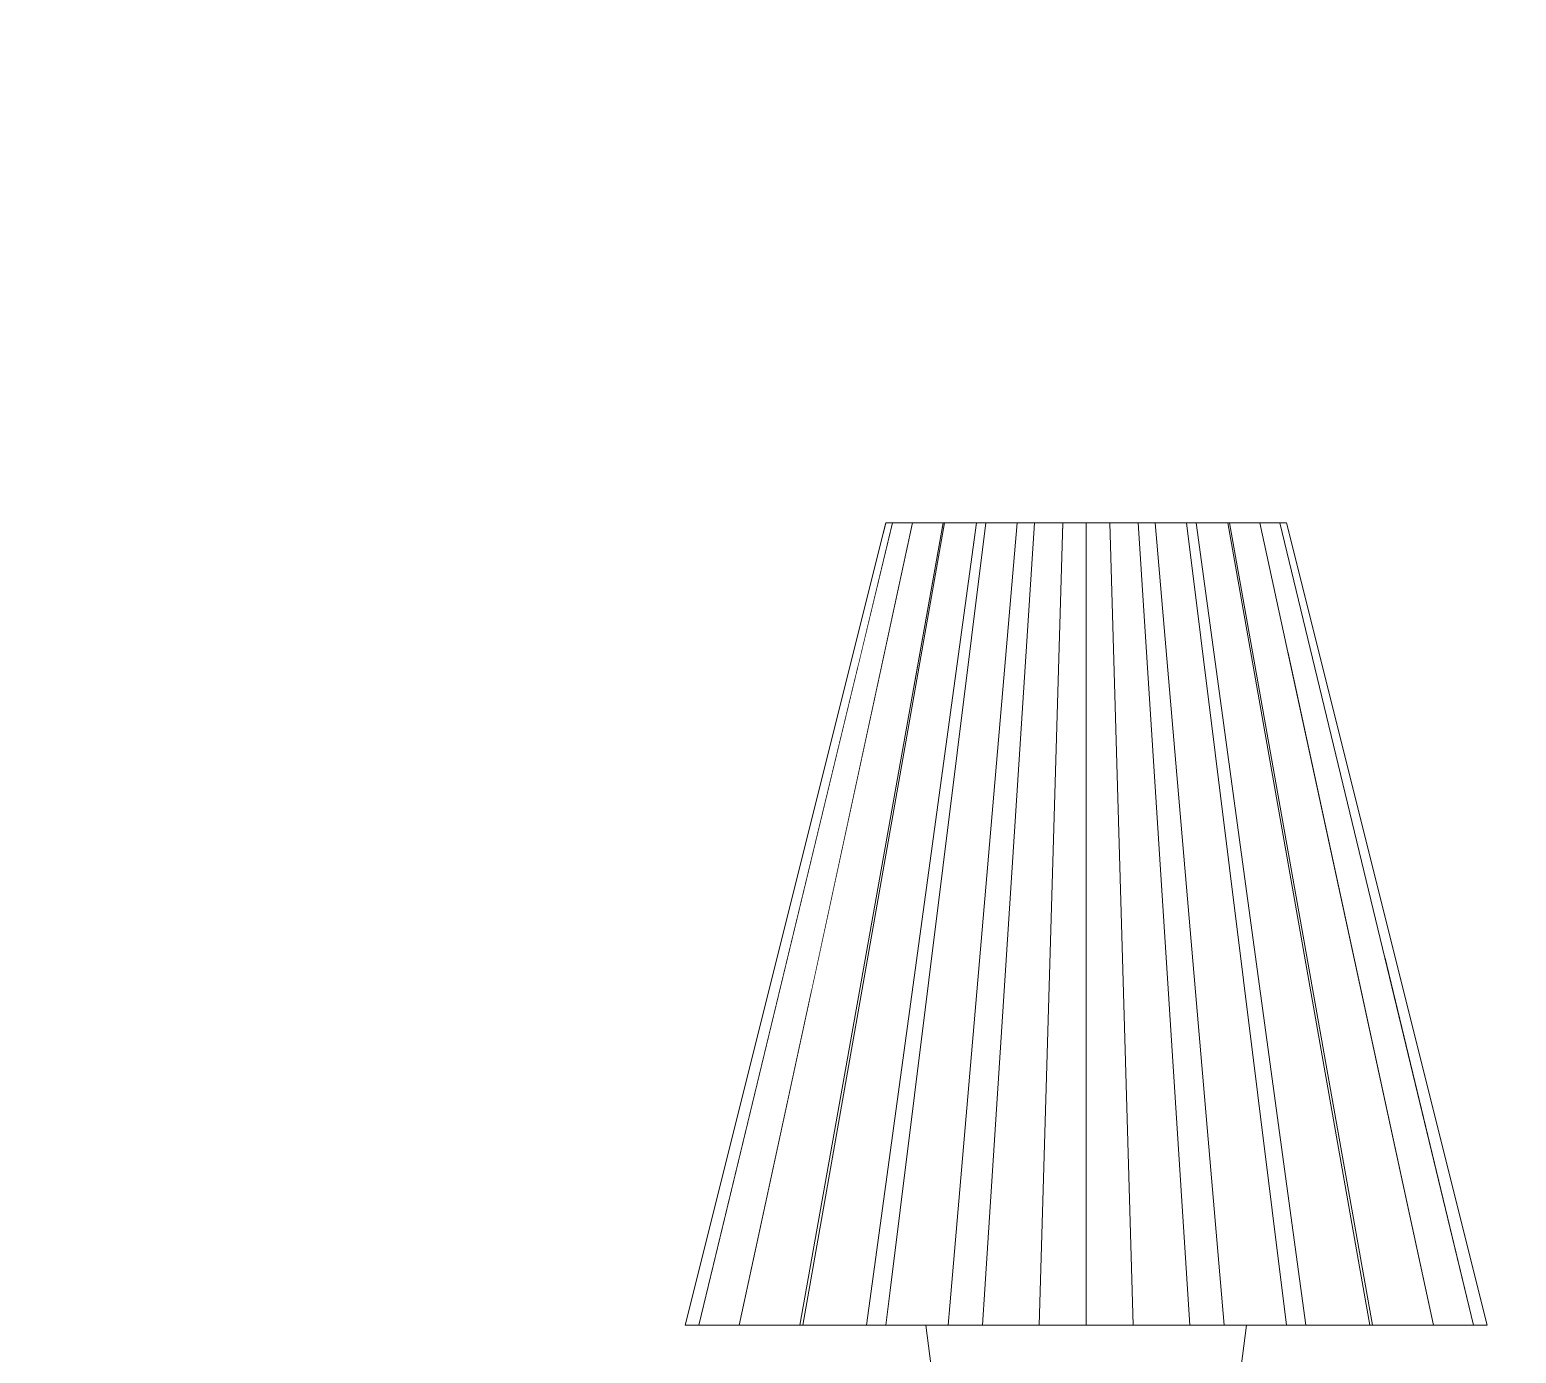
# Model space of a CAD drawing. Header units: millimetres. Extents: x 14397 to 67587, y -11631 to -8348.
# Drawn here: x 45430.1 to 45800.9, y -10787.9 to -10457.8 of the extents above; entities that cross this region are included whole.
import ezdxf

# ---------------------------------------------------------------- set-up
doc = ezdxf.new("R2010")
doc.units = ezdxf.units.MM
doc.header["$MEASUREMENT"] = 0
doc.linetypes.add('Wipeout_Contour', pattern=[1000, 0, -1000])
doc.layers.add('NewA-Ee_25_10-M_WallsInternal', color=7, linetype='Continuous')
doc.layers.add('NewA-Ee_40_20-M_GeneralFFAndEInternalMovable', color=7, linetype='Continuous')

# ---------------------------------------------------------------- blocks, each defined once
blk = doc.blocks.new('Section Elem_69_8', base_point=(31553.8, -115430.84))
at = {"color": 254, "linetype": 'Wipeout_Contour', "lineweight": 0, "ltscale": 18200811.37999642}
blk.add_wipeout([(42650.17, -8735.84), (42650.17, -11630.84), (43468.19, -11630.84), (43468.19, -11205.84), (43418.19, -11205.84), (43418.19, -11180.84), (43586.32, -11180.84), (43651.32, -11110.84), (43651.32, -10820.18), (43645.97, -10819.48), (43636.32, -10815.48), (43628.03, -10809.13), (43621.68, -10800.84), (43617.68, -10791.19), (43616.32, -10780.84), (43556.32, -10780.84), (43606.32, -10580.84), (43706.32, -10580.84), (43756.32, -10780.84), (43696.32, -10780.84), (43694.96, -10791.19), (43690.96, -10800.84), (43684.6, -10809.13), (43676.32, -10815.48), (43666.67, -10819.48), (43661.32, -10820.18), (43661.32, -11110.84), (43726.32, -11180.84), (43864.81, -11180.84), (43864.81, -11205.84), (43814.81, -11205.84), (43814.81, -11630.84), (43915.61, -11630.84), (43915.61, -10970.84), (45404.69, -10970.84), (45404.69, -11630.84), (45505.49, -11630.84), (45505.49, -11205.84), (45455.49, -11205.84), (45455.49, -11180.84), (45623.61, -11180.84), (45688.61, -11110.84), (45688.61, -10820.18), (45683.26, -10819.48), (45673.61, -10815.48), (45665.33, -10809.13), (45658.97, -10800.84), (45654.97, -10791.19), (45653.61, -10780.84), (45593.61, -10780.84), (45643.61, -10580.84), (45743.61, -10580.84), (45793.61, -10780.84), (45733.61, -10780.84), (45732.25, -10791.19), (45728.25, -10800.84), (45721.89, -10809.13), (45713.61, -10815.48), (45703.96, -10819.48), (45698.61, -10820.18), (45698.61, -11110.84), (45763.61, -11180.84), (45902.1, -11180.84), (45902.1, -11205.84), (45852.1, -11205.84), (45852.1, -11630.84), (46653.52, -11630.84), (46653.52, -9288.19), (46642.53, -9288.19), (46642.53, -9293.72), (46646.13, -9290.12), (46646.2, -9290.19), (46642.53, -9293.86), (46642.53, -9333.72), (46646.13, -9330.12), (46646.2, -9330.19), (46642.53, -9333.86), (46642.53, -9373.72), (46646.13, -9370.12), (46646.2, -9370.19), (46642.53, -9373.86), (46642.53, -9413.72), (46646.13, -9410.12), (46646.2, -9410.19), (46642.53, -9413.86), (46642.53, -9453.72), (46646.13, -9450.12), (46646.2, -9450.19), (46642.53, -9453.86), (46642.53, -9493.72), (46646.13, -9490.12), (46646.2, -9490.19), (46642.53, -9493.86), (46642.53, -9533.72), (46646.13, -9530.12), (46646.2, -9530.19), (46642.53, -9533.86), (46642.53, -9573.72), (46646.13, -9570.12), (46646.2, -9570.19), (46642.53, -9573.86), (46642.53, -9613.72), (46646.13, -9610.12), (46646.2, -9610.19), (46642.53, -9613.86), (46642.53, -9653.72), (46646.13, -9650.12), (46646.2, -9650.19), (46642.53, -9653.86), (46642.53, -9693.72), (46646.13, -9690.12), (46646.2, -9690.19), (46642.53, -9693.86), (46642.53, -9733.72), (46646.13, -9730.12), (46646.2, -9730.19), (46642.53, -9733.86), (46642.53, -9773.72), (46646.13, -9770.12), (46646.2, -9770.19), (46642.53, -9773.86), (46642.53, -9813.72), (46646.13, -9810.12), (46646.2, -9810.19), (46642.53, -9813.86), (46642.53, -9853.72), (46646.13, -9850.12), (46646.2, -9850.19), (46642.53, -9853.86), (46642.53, -9893.72), (46646.13, -9890.12), (46646.2, -9890.19), (46642.53, -9893.86), (46642.53, -9933.72), (46646.13, -9930.12), (46646.2, -9930.19), (46642.53, -9933.86), (46642.53, -9973.72), (46646.13, -9970.12), (46646.2, -9970.19), (46642.53, -9973.86), (46642.53, -10013.72), (46646.13, -10010.12), (46646.2, -10010.19), (46642.53, -10013.86), (46642.53, -10053.72), (46646.13, -10050.12), (46646.2, -10050.19), (46642.53, -10053.86), (46642.53, -10093.72), (46646.13, -10090.12), (46646.2, -10090.19), (46642.53, -10093.86), (46642.53, -10133.72), (46646.13, -10130.12), (46646.2, -10130.19), (46642.53, -10133.86), (46642.53, -10173.72), (46646.13, -10170.12), (46646.2, -10170.19), (46642.53, -10173.86), (46642.53, -10213.72), (46646.13, -10210.12), (46646.2, -10210.19), (46642.53, -10213.86), (46642.53, -10253.72), (46646.13, -10250.12), (46646.2, -10250.19), (46642.53, -10253.86), (46642.53, -10293.72), (46646.13, -10290.12), (46646.2, -10290.19), (46642.53, -10293.86), (46642.53, -10333.72), (46646.13, -10330.12), (46646.2, -10330.19), (46642.53, -10333.86), (46642.53, -10373.72), (46646.13, -10370.12), (46646.2, -10370.19), (46642.53, -10373.86), (46642.53, -10413.72), (46646.13, -10410.12), (46646.2, -10410.19), (46642.53, -10413.86), (46642.53, -10453.72), (46646.13, -10450.12), (46646.2, -10450.19), (46642.53, -10453.86), (46642.53, -10493.72), (46646.13, -10490.12), (46646.2, -10490.19), (46642.53, -10493.86), (46642.53, -10533.72), (46646.13, -10530.12), (46646.2, -10530.19), (46642.53, -10533.86), (46642.53, -10573.72), (46646.13, -10570.12), (46646.2, -10570.19), (46642.53, -10573.86), (46642.53, -10613.72), (46646.13, -10610.12), (46646.2, -10610.19), (46642.53, -10613.86), (46642.53, -10653.72), (46646.13, -10650.12), (46646.2, -10650.19), (46642.53, -10653.86), (46642.53, -10693.72), (46646.13, -10690.12), (46646.2, -10690.19), (46642.53, -10693.86), (46642.53, -10733.72), (46646.13, -10730.12), (46646.2, -10730.19), (46642.53, -10733.86), (46642.53, -10773.72), (46646.13, -10770.12), (46646.2, -10770.19), (46642.53, -10773.86), (46642.53, -10787.87), (46640.8, -10787.87), (46640.8, -10775.59), (46610.84, -10805.54), (46610.77, -10805.47), (46640.8, -10775.45), (46640.8, -10735.59), (46616.24, -10760.14), (46616.24, -10787.87), (46614.51, -10787.87), (46614.51, -10761.87), (46610.84, -10765.54), (46610.77, -10765.47), (46614.51, -10761.73), (46614.51, -10721.87), (46610.84, -10725.54), (46610.77, -10725.47), (46614.51, -10721.73), (46614.51, -10681.87), (46610.84, -10685.54), (46610.77, -10685.47), (46614.51, -10681.73), (46614.51, -10641.87), (46610.84, -10645.54), (46610.77, -10645.47), (46614.51, -10641.73), (46614.51, -10601.87), (46610.84, -10605.54), (46610.77, -10605.47), (46614.51, -10601.73), (46614.51, -10561.87), (46610.84, -10565.54), (46610.77, -10565.47), (46614.51, -10561.73), (46614.51, -10521.87), (46610.84, -10525.54), (46610.77, -10525.47), (46614.51, -10521.73), (46614.51, -10481.87), (46610.84, -10485.54), (46610.77, -10485.47), (46614.51, -10481.73), (46614.51, -10441.87), (46610.84, -10445.54), (46610.77, -10445.47), (46614.51, -10441.73), (46614.51, -10401.87), (46610.84, -10405.54), (46610.77, -10405.47), (46614.51, -10401.73), (46614.51, -10361.87), (46610.84, -10365.54), (46610.77, -10365.47), (46614.51, -10361.73), (46614.51, -10321.87), (46610.84, -10325.54), (46610.77, -10325.47), (46614.51, -10321.73), (46614.51, -10281.87), (46610.84, -10285.54), (46610.77, -10285.47), (46614.51, -10281.73), (46614.51, -10241.87), (46610.84, -10245.54), (46610.77, -10245.47), (46614.51, -10241.73), (46614.51, -10201.87), (46610.84, -10205.54), (46610.77, -10205.47), (46614.51, -10201.73), (46614.51, -10161.87), (46610.84, -10165.54), (46610.77, -10165.47), (46614.51, -10161.73), (46614.51, -10121.87), (46610.84, -10125.54), (46610.77, -10125.47), (46614.51, -10121.73), (46614.51, -10081.87), (46610.84, -10085.54), (46610.77, -10085.47), (46614.51, -10081.73), (46614.51, -10041.87), (46610.84, -10045.54), (46610.77, -10045.47), (46614.51, -10041.73), (46614.51, -10001.87), (46610.84, -10005.54), (46610.77, -10005.47), (46614.51, -10001.73), (46614.51, -9961.87), (46610.84, -9965.54), (46610.77, -9965.47), (46614.51, -9961.73), (46614.51, -9921.87), (46610.84, -9925.54), (46610.77, -9925.47), (46614.51, -9921.73), (46614.51, -9881.87), (46610.84, -9885.54), (46610.77, -9885.47), (46614.51, -9881.73), (46614.51, -9841.87), (46610.84, -9845.54), (46610.77, -9845.47), (46614.51, -9841.73), (46614.51, -9801.87), (46610.84, -9805.54), (46610.77, -9805.47), (46614.51, -9801.73), (46614.51, -9761.87), (46610.84, -9765.54), (46610.77, -9765.47), (46614.51, -9761.73), (46614.51, -9721.87), (46610.84, -9725.54), (46610.77, -9725.47), (46614.51, -9721.73), (46614.51, -9681.87), (46610.84, -9685.54), (46610.77, -9685.47), (46614.51, -9681.73), (46614.51, -9641.87), (46610.84, -9645.54), (46610.77, -9645.47), (46614.51, -9641.73), (46614.51, -9601.87), (46610.84, -9605.54), (46610.77, -9605.47), (46614.51, -9601.73), (46614.51, -9561.87), (46610.84, -9565.54), (46610.77, -9565.47), (46614.51, -9561.73), (46614.51, -9521.87), (46610.84, -9525.54), (46610.77, -9525.47), (46614.51, -9521.73), (46614.51, -9481.87), (46610.84, -9485.54), (46610.77, -9485.47), (46614.51, -9481.73), (46614.51, -9441.87), (46610.84, -9445.54), (46610.77, -9445.47), (46614.51, -9441.73), (46614.51, -9401.87), (46610.84, -9405.54), (46610.77, -9405.47), (46614.51, -9401.73), (46614.51, -9361.87), (46610.84, -9365.54), (46610.77, -9365.47), (46614.51, -9361.73), (46614.51, -9321.87), (46610.84, -9325.54), (46610.77, -9325.47), (46614.51, -9321.73), (46614.51, -9288.19), (46603.52, -9288.19), (46603.52, -9238.19), (46653.52, -9238.19), (46653.52, -8735.84)], dxfattribs=at).dxf.layer = 'NewA-Ee_25_10-M_WallsInternal'
blk = doc.blocks.new('Section Elem_81_8', base_point=(31553.8, -115430.84))
at = {"color": 254, "linetype": 'Wipeout_Contour', "lineweight": 0, "ltscale": 187414.41071}
blk.add_wipeout([(45643.61, -10580.84), (45593.61, -10780.84), (45597.02, -10780.84), (45636.24, -10618.42)], dxfattribs=at).dxf.layer = 'NewA-Ee_40_20-M_GeneralFFAndEInternalMovable'
at = {"color": 254, "linetype": 'Wipeout_Contour', "lineweight": 0, "ltscale": 187944.645523}
blk.add_wipeout([(45743.61, -10580.84), (45741.91, -10580.84), (45766.99, -10684.7), (45793.61, -10780.84)], dxfattribs=at).dxf.layer = 'NewA-Ee_40_20-M_GeneralFFAndEInternalMovable'
at = {"color": 254, "linetype": 'Wipeout_Contour', "lineweight": 0, "ltscale": 187647.045868}
blk.add_wipeout([(45654.97, -10780.84), (45653.61, -10780.84), (45654.97, -10791.19), (45656.29, -10791.19)], dxfattribs=at).dxf.layer = 'NewA-Ee_40_20-M_GeneralFFAndEInternalMovable'
at = {"color": 254, "linetype": 'Wipeout_Contour', "lineweight": 0, "ltscale": 187677.094757}
blk.add_wipeout([(45660.15, -10791.19), (45666.29, -10791.19), (45665.33, -10780.84), (45658.97, -10780.84)], dxfattribs=at).dxf.layer = 'NewA-Ee_40_20-M_GeneralFFAndEInternalMovable'
at = {"color": 254, "linetype": 'Wipeout_Contour', "lineweight": 0, "ltscale": 187855.626888}
blk.add_wipeout([(45703.61, -10791.19), (45712.93, -10791.19), (45713.61, -10780.84), (45703.96, -10780.84)], dxfattribs=at).dxf.layer = 'NewA-Ee_40_20-M_GeneralFFAndEInternalMovable'
at = {"color": 254, "linetype": 'Wipeout_Contour', "lineweight": 0, "ltscale": 187947.998902}
blk.add_wipeout([(45730.93, -10791.19), (45732.25, -10791.19), (45733.61, -10780.84), (45732.25, -10780.84)], dxfattribs=at).dxf.layer = 'NewA-Ee_40_20-M_GeneralFFAndEInternalMovable'
at = {"color": 254, "linetype": 'Wipeout_Contour', "lineweight": 0, "ltscale": 140564.438219}
blk.add_wipeout([(45636.24, -10618.42), (45645.31, -10580.84), (45643.61, -10580.84)], dxfattribs=at).dxf.layer = 'NewA-Ee_40_20-M_GeneralFFAndEInternalMovable'
at = {"color": 254, "linetype": 'Wipeout_Contour', "lineweight": 0, "ltscale": 141085.143055}
blk.add_wipeout([(45766.99, -10684.7), (45790.2, -10780.84), (45793.61, -10780.84)], dxfattribs=at).dxf.layer = 'NewA-Ee_40_20-M_GeneralFFAndEInternalMovable'
at = {"color": 254, "linetype": 'Wipeout_Contour', "lineweight": 0, "ltscale": 187657.290302}
blk.add_wipeout([(45658.97, -10780.84), (45654.97, -10780.84), (45656.29, -10791.19), (45660.15, -10791.19)], dxfattribs=at).dxf.layer = 'NewA-Ee_40_20-M_GeneralFFAndEInternalMovable'
at = {"color": 254, "linetype": 'Wipeout_Contour', "lineweight": 0, "ltscale": 187705.105346}
blk.add_wipeout([(45673.61, -10780.84), (45665.33, -10780.84), (45666.29, -10791.19), (45674.29, -10791.19)], dxfattribs=at).dxf.layer = 'NewA-Ee_40_20-M_GeneralFFAndEInternalMovable'
at = {"color": 254, "linetype": 'Wipeout_Contour', "lineweight": 0, "ltscale": 187937.75365}
blk.add_wipeout([(45728.25, -10780.84), (45727.07, -10791.19), (45730.93, -10791.19), (45732.25, -10780.84)], dxfattribs=at).dxf.layer = 'NewA-Ee_40_20-M_GeneralFFAndEInternalMovable'
at = {"color": 254, "linetype": 'Wipeout_Contour', "lineweight": 0, "ltscale": 187436.45727}
blk.add_wipeout([(45645.31, -10580.84), (45597.02, -10780.84), (45607.01, -10780.84), (45624.71, -10699.09)], dxfattribs=at).dxf.layer = 'NewA-Ee_40_20-M_GeneralFFAndEInternalMovable'
at = {"color": 254, "linetype": 'Wipeout_Contour', "lineweight": 0, "ltscale": 187739.412371}
blk.add_wipeout([(45683.26, -10780.84), (45673.61, -10780.84), (45674.29, -10791.19), (45683.61, -10791.19)], dxfattribs=at).dxf.layer = 'NewA-Ee_40_20-M_GeneralFFAndEInternalMovable'
at = {"color": 254, "linetype": 'Wipeout_Contour', "lineweight": 0, "ltscale": 187917.947721}
blk.add_wipeout([(45720.93, -10791.19), (45727.07, -10791.19), (45728.25, -10780.84), (45721.89, -10780.84)], dxfattribs=at).dxf.layer = 'NewA-Ee_40_20-M_GeneralFFAndEInternalMovable'
at = {"layer": 'NewA-Ee_40_20-M_GeneralFFAndEInternalMovable', "color": 6, "linetype": 'Continuous', "lineweight": 13}
blk.add_line((45597.02, -10780.84), (45593.61, -10780.84), dxfattribs=at)
at = {"color": 254, "linetype": 'Wipeout_Contour', "lineweight": 0, "ltscale": 140578.090413}
blk.add_wipeout([(45624.71, -10699.09), (45650.31, -10580.84), (45645.31, -10580.84)], dxfattribs=at).dxf.layer = 'NewA-Ee_40_20-M_GeneralFFAndEInternalMovable'
at = {"color": 254, "linetype": 'Wipeout_Contour', "lineweight": 0, "ltscale": 187889.935394}
blk.add_wipeout([(45713.61, -10780.84), (45712.93, -10791.19), (45720.93, -10791.19), (45721.89, -10780.84)], dxfattribs=at).dxf.layer = 'NewA-Ee_40_20-M_GeneralFFAndEInternalMovable'
at = {"color": 254, "linetype": 'Wipeout_Contour', "lineweight": 0, "ltscale": 140638.754258}
blk.add_wipeout([(45638.82, -10780.84), (45666.22, -10580.84), (45658.26, -10580.84)], dxfattribs=at).dxf.layer = 'NewA-Ee_40_20-M_GeneralFFAndEInternalMovable'
at = {"color": 254, "linetype": 'Wipeout_Contour', "lineweight": 0, "ltscale": 140653.312789}
blk.add_wipeout([(45666.22, -10580.84), (45643.61, -10780.84), (45668.61, -10580.84)], dxfattribs=at).dxf.layer = 'NewA-Ee_40_20-M_GeneralFFAndEInternalMovable'
at = {"color": 254, "linetype": 'Wipeout_Contour', "lineweight": 0, "ltscale": 140692.505165}
blk.add_wipeout([(45643.61, -10780.84), (45659.17, -10780.84), (45668.61, -10580.84)], dxfattribs=at).dxf.layer = 'NewA-Ee_40_20-M_GeneralFFAndEInternalMovable'
at = {"color": 254, "linetype": 'Wipeout_Contour', "lineweight": 0, "ltscale": 140603.348395}
blk.add_wipeout([(45650.31, -10580.84), (45607.01, -10780.84), (45622.21, -10780.84)], dxfattribs=at).dxf.layer = 'NewA-Ee_40_20-M_GeneralFFAndEInternalMovable'
at = {"layer": 'NewA-Ee_40_20-M_GeneralFFAndEInternalMovable', "color": 6, "linetype": 'Continuous', "lineweight": 13}
blk.add_line((45607.01, -10780.84), (45597.02, -10780.84), dxfattribs=at)
at = {"color": 254, "linetype": 'Wipeout_Contour', "lineweight": 0, "ltscale": 140606.677383}
blk.add_wipeout([(45650.31, -10580.84), (45622.21, -10780.84), (45657.91, -10580.84)], dxfattribs=at).dxf.layer = 'NewA-Ee_40_20-M_GeneralFFAndEInternalMovable'
at = {"color": 254, "linetype": 'Wipeout_Contour', "lineweight": 0, "ltscale": 140614.89286}
blk.add_wipeout([(45657.91, -10580.84), (45622.9, -10780.84), (45658.26, -10580.84)], dxfattribs=at).dxf.layer = 'NewA-Ee_40_20-M_GeneralFFAndEInternalMovable'
at = {"color": 254, "linetype": 'Wipeout_Contour', "lineweight": 0, "ltscale": 140626.54105}
blk.add_wipeout([(45657.91, -10580.84), (45622.21, -10780.84), (45622.9, -10780.84)], dxfattribs=at).dxf.layer = 'NewA-Ee_40_20-M_GeneralFFAndEInternalMovable'
at = {"color": 254, "linetype": 'Wipeout_Contour', "lineweight": 0, "ltscale": 140642.626425}
blk.add_wipeout([(45658.26, -10580.84), (45622.9, -10780.84), (45638.82, -10780.84)], dxfattribs=at).dxf.layer = 'NewA-Ee_40_20-M_GeneralFFAndEInternalMovable'
at = {"layer": 'NewA-Ee_40_20-M_GeneralFFAndEInternalMovable', "color": 6, "linetype": 'Continuous', "lineweight": 13}
for p, q in [((45622.21, -10780.84), (45607.01, -10780.84)), ((45622.9, -10780.84), (45622.21, -10780.84))]:
    blk.add_line(p, q, dxfattribs=at)
at = {"color": 254, "linetype": 'Wipeout_Contour', "lineweight": 0, "ltscale": 140678.712612}
blk.add_wipeout([(45668.61, -10580.84), (45659.17, -10780.84), (45676.39, -10580.84)], dxfattribs=at).dxf.layer = 'NewA-Ee_40_20-M_GeneralFFAndEInternalMovable'
at = {"color": 254, "linetype": 'Wipeout_Contour', "lineweight": 0, "ltscale": 140670.805956}
blk.add_wipeout([(45638.82, -10780.84), (45643.61, -10780.84), (45666.22, -10580.84)], dxfattribs=at).dxf.layer = 'NewA-Ee_40_20-M_GeneralFFAndEInternalMovable'
at = {"layer": 'NewA-Ee_40_20-M_GeneralFFAndEInternalMovable', "color": 6, "linetype": 'Continuous', "lineweight": 13}
for p, q in [((45593.61, -10780.84), (45643.61, -10580.84)), ((45597.02, -10780.84), (45645.31, -10580.84)), ((45607.01, -10780.84), (45650.31, -10580.84)), ((45645.31, -10580.84), (45643.61, -10580.84)), ((45650.31, -10580.84), (45645.31, -10580.84)), ((45638.82, -10780.84), (45622.9, -10780.84)), ((45643.61, -10780.84), (45638.82, -10780.84)), ((45654.97, -10791.19), (45653.61, -10780.84))]:
    blk.add_line(p, q, dxfattribs=at)
at = {"color": 254, "linetype": 'Wipeout_Contour', "lineweight": 0, "ltscale": 140723.678165}
blk.add_wipeout([(45659.17, -10780.84), (45667.73, -10780.84), (45676.39, -10580.84)], dxfattribs=at).dxf.layer = 'NewA-Ee_40_20-M_GeneralFFAndEInternalMovable'
at = {"layer": 'NewA-Ee_40_20-M_GeneralFFAndEInternalMovable', "color": 6, "linetype": 'Continuous', "lineweight": 13}
for p, q in [((45622.21, -10780.84), (45657.91, -10580.84)), ((45622.9, -10780.84), (45658.26, -10580.84)), ((45657.91, -10580.84), (45650.31, -10580.84)), ((45658.26, -10580.84), (45657.91, -10580.84)), ((45659.17, -10780.84), (45643.61, -10780.84))]:
    blk.add_line(p, q, dxfattribs=at)
at = {"color": 254, "linetype": 'Wipeout_Contour', "lineweight": 0, "ltscale": 140698.673235}
blk.add_wipeout([(45676.39, -10580.84), (45667.73, -10780.84), (45680.67, -10580.84)], dxfattribs=at).dxf.layer = 'NewA-Ee_40_20-M_GeneralFFAndEInternalMovable'
at = {"color": 254, "linetype": 'Wipeout_Contour', "lineweight": 0, "ltscale": 140749.527369}
blk.add_wipeout([(45667.73, -10780.84), (45681.86, -10780.84), (45680.67, -10580.84)], dxfattribs=at).dxf.layer = 'NewA-Ee_40_20-M_GeneralFFAndEInternalMovable'
at = {"layer": 'NewA-Ee_40_20-M_GeneralFFAndEInternalMovable', "color": 6, "linetype": 'Continuous', "lineweight": 13}
for p, q in [((45638.82, -10780.84), (45666.22, -10580.84)), ((45643.61, -10780.84), (45668.61, -10580.84)), ((45666.22, -10580.84), (45658.26, -10580.84)), ((45659.17, -10780.84), (45676.39, -10580.84)), ((45668.61, -10580.84), (45666.22, -10580.84)), ((45676.39, -10580.84), (45668.61, -10580.84)), ((45667.73, -10780.84), (45659.17, -10780.84))]:
    blk.add_line(p, q, dxfattribs=at)
at = {"color": 254, "linetype": 'Wipeout_Contour', "lineweight": 0, "ltscale": 187777.677655}
blk.add_wipeout([(45683.26, -10780.84), (45683.61, -10791.19), (45693.61, -10791.19), (45693.61, -10780.84)], dxfattribs=at).dxf.layer = 'NewA-Ee_40_20-M_GeneralFFAndEInternalMovable'
at = {"color": 254, "linetype": 'Wipeout_Contour', "lineweight": 0, "ltscale": 140723.971735}
blk.add_wipeout([(45687.74, -10580.84), (45680.67, -10580.84), (45681.86, -10780.84)], dxfattribs=at).dxf.layer = 'NewA-Ee_40_20-M_GeneralFFAndEInternalMovable'
at = {"color": 254, "linetype": 'Wipeout_Contour', "lineweight": 0, "ltscale": 140782.006715}
blk.add_wipeout([(45681.86, -10780.84), (45693.61, -10780.84), (45687.74, -10580.84)], dxfattribs=at).dxf.layer = 'NewA-Ee_40_20-M_GeneralFFAndEInternalMovable'
at = {"layer": 'NewA-Ee_40_20-M_GeneralFFAndEInternalMovable', "color": 6, "linetype": 'Continuous', "lineweight": 13}
for p, q in [((45667.73, -10780.84), (45680.67, -10580.84)), ((45680.67, -10580.84), (45676.39, -10580.84)), ((45681.86, -10780.84), (45667.73, -10780.84))]:
    blk.add_line(p, q, dxfattribs=at)
at = {"color": 254, "linetype": 'Wipeout_Contour', "lineweight": 0, "ltscale": 187817.360759}
blk.add_wipeout([(45693.61, -10791.19), (45703.61, -10791.19), (45703.96, -10780.84), (45693.61, -10780.84)], dxfattribs=at).dxf.layer = 'NewA-Ee_40_20-M_GeneralFFAndEInternalMovable'
at = {"color": 254, "linetype": 'Wipeout_Contour', "lineweight": 0, "ltscale": 140747.202712}
blk.add_wipeout([(45687.74, -10580.84), (45693.61, -10780.84), (45693.61, -10580.84)], dxfattribs=at).dxf.layer = 'NewA-Ee_40_20-M_GeneralFFAndEInternalMovable'
at = {"layer": 'NewA-Ee_40_20-M_GeneralFFAndEInternalMovable', "color": 6, "linetype": 'Continuous', "lineweight": 13}
for p, q in [((45687.74, -10580.84), (45680.67, -10580.84)), ((45681.86, -10780.84), (45687.74, -10580.84))]:
    blk.add_line(p, q, dxfattribs=at)
at = {"color": 254, "linetype": 'Wipeout_Contour', "lineweight": 0, "ltscale": 140811.082466}
blk.add_wipeout([(45693.61, -10580.84), (45693.61, -10780.84), (45705.36, -10780.84)], dxfattribs=at).dxf.layer = 'NewA-Ee_40_20-M_GeneralFFAndEInternalMovable'
at = {"color": 254, "linetype": 'Wipeout_Contour', "lineweight": 0, "ltscale": 140770.567426}
blk.add_wipeout([(45699.48, -10580.84), (45693.61, -10580.84), (45705.36, -10780.84)], dxfattribs=at).dxf.layer = 'NewA-Ee_40_20-M_GeneralFFAndEInternalMovable'
at = {"layer": 'NewA-Ee_40_20-M_GeneralFFAndEInternalMovable', "color": 6, "linetype": 'Continuous', "lineweight": 13}
for p, q in [((45693.61, -10580.84), (45687.74, -10580.84)), ((45693.61, -10780.84), (45693.61, -10580.84)), ((45693.61, -10780.84), (45681.86, -10780.84))]:
    blk.add_line(p, q, dxfattribs=at)
at = {"color": 254, "linetype": 'Wipeout_Contour', "lineweight": 0, "ltscale": 140816.610839}
blk.add_wipeout([(45706.55, -10580.84), (45728.05, -10780.84), (45710.83, -10580.84)], dxfattribs=at).dxf.layer = 'NewA-Ee_40_20-M_GeneralFFAndEInternalMovable'
at = {"color": 254, "linetype": 'Wipeout_Contour', "lineweight": 0, "ltscale": 140898.101186}
blk.add_wipeout([(45710.83, -10580.84), (45728.05, -10780.84), (45743.61, -10780.84)], dxfattribs=at).dxf.layer = 'NewA-Ee_40_20-M_GeneralFFAndEInternalMovable'
at = {"color": 254, "linetype": 'Wipeout_Contour', "lineweight": 0, "ltscale": 140841.709386}
blk.add_wipeout([(45719.49, -10780.84), (45699.48, -10580.84), (45705.36, -10780.84)], dxfattribs=at).dxf.layer = 'NewA-Ee_40_20-M_GeneralFFAndEInternalMovable'
at = {"color": 254, "linetype": 'Wipeout_Contour', "lineweight": 0, "ltscale": 141032.245678}
blk.add_wipeout([(45743.29, -10610.32), (45780.21, -10780.84), (45790.2, -10780.84)], dxfattribs=at).dxf.layer = 'NewA-Ee_40_20-M_GeneralFFAndEInternalMovable'
at = {"color": 254, "linetype": 'Wipeout_Contour', "lineweight": 0, "ltscale": 140797.074902}
blk.add_wipeout([(45706.55, -10580.84), (45699.48, -10580.84), (45719.49, -10780.84)], dxfattribs=at).dxf.layer = 'NewA-Ee_40_20-M_GeneralFFAndEInternalMovable'
at = {"color": 254, "linetype": 'Wipeout_Contour', "lineweight": 0, "ltscale": 187895.075968}
blk.add_wipeout([(45741.91, -10580.84), (45736.91, -10580.84), (45743.29, -10610.32), (45790.2, -10780.84)], dxfattribs=at).dxf.layer = 'NewA-Ee_40_20-M_GeneralFFAndEInternalMovable'
at = {"layer": 'NewA-Ee_40_20-M_GeneralFFAndEInternalMovable', "color": 6, "linetype": 'Continuous', "lineweight": 13}
for p, q in [((45699.48, -10580.84), (45693.61, -10580.84)), ((45793.61, -10780.84), (45790.2, -10780.84))]:
    blk.add_line(p, q, dxfattribs=at)
at = {"color": 254, "linetype": 'Wipeout_Contour', "lineweight": 0, "ltscale": 140870.382429}
blk.add_wipeout([(45728.05, -10780.84), (45706.55, -10580.84), (45719.49, -10780.84)], dxfattribs=at).dxf.layer = 'NewA-Ee_40_20-M_GeneralFFAndEInternalMovable'
at = {"layer": 'NewA-Ee_40_20-M_GeneralFFAndEInternalMovable', "color": 6, "linetype": 'Continuous', "lineweight": 13}
for p, q in [((45706.55, -10580.84), (45699.48, -10580.84)), ((45705.36, -10780.84), (45699.48, -10580.84)), ((45705.36, -10780.84), (45693.61, -10780.84))]:
    blk.add_line(p, q, dxfattribs=at)
at = {"color": 254, "linetype": 'Wipeout_Contour', "lineweight": 0, "ltscale": 140915.013014}
blk.add_wipeout([(45736.91, -10580.84), (45729.31, -10580.84), (45780.21, -10780.84)], dxfattribs=at).dxf.layer = 'NewA-Ee_40_20-M_GeneralFFAndEInternalMovable'
at = {"color": 254, "linetype": 'Wipeout_Contour', "lineweight": 0, "ltscale": 140987.535986}
blk.add_wipeout([(45729.31, -10580.84), (45765.01, -10780.84), (45780.21, -10780.84)], dxfattribs=at).dxf.layer = 'NewA-Ee_40_20-M_GeneralFFAndEInternalMovable'
at = {"layer": 'NewA-Ee_40_20-M_GeneralFFAndEInternalMovable', "color": 6, "linetype": 'Continuous', "lineweight": 13}
blk.add_line((45790.2, -10780.84), (45780.21, -10780.84), dxfattribs=at)
at = {"color": 254, "linetype": 'Wipeout_Contour', "lineweight": 0, "ltscale": 140883.676593}
blk.add_wipeout([(45764.32, -10780.84), (45728.97, -10580.84), (45721, -10580.84)], dxfattribs=at).dxf.layer = 'NewA-Ee_40_20-M_GeneralFFAndEInternalMovable'
at = {"color": 254, "linetype": 'Wipeout_Contour', "lineweight": 0, "ltscale": 140892.611635}
blk.add_wipeout([(45728.97, -10580.84), (45765.01, -10780.84), (45729.31, -10580.84)], dxfattribs=at).dxf.layer = 'NewA-Ee_40_20-M_GeneralFFAndEInternalMovable'
at = {"color": 254, "linetype": 'Wipeout_Contour', "lineweight": 0, "ltscale": 140971.458424}
blk.add_wipeout([(45728.97, -10580.84), (45764.32, -10780.84), (45765.01, -10780.84)], dxfattribs=at).dxf.layer = 'NewA-Ee_40_20-M_GeneralFFAndEInternalMovable'
at = {"color": 254, "linetype": 'Wipeout_Contour', "lineweight": 0, "ltscale": 140843.465564}
blk.add_wipeout([(45710.83, -10580.84), (45743.61, -10780.84), (45718.61, -10580.84)], dxfattribs=at).dxf.layer = 'NewA-Ee_40_20-M_GeneralFFAndEInternalMovable'
at = {"layer": 'NewA-Ee_40_20-M_GeneralFFAndEInternalMovable', "color": 6, "linetype": 'Continuous', "lineweight": 13}
blk.add_line((45710.83, -10580.84), (45706.55, -10580.84), dxfattribs=at)
at = {"color": 254, "linetype": 'Wipeout_Contour', "lineweight": 0, "ltscale": 140858.190664}
blk.add_wipeout([(45721, -10580.84), (45718.61, -10580.84), (45748.4, -10780.84)], dxfattribs=at).dxf.layer = 'NewA-Ee_40_20-M_GeneralFFAndEInternalMovable'
at = {"color": 254, "linetype": 'Wipeout_Contour', "lineweight": 0, "ltscale": 140925.178528}
blk.add_wipeout([(45718.61, -10580.84), (45743.61, -10780.84), (45748.4, -10780.84)], dxfattribs=at).dxf.layer = 'NewA-Ee_40_20-M_GeneralFFAndEInternalMovable'
at = {"layer": 'NewA-Ee_40_20-M_GeneralFFAndEInternalMovable', "color": 6, "linetype": 'Continuous', "lineweight": 13}
blk.add_line((45718.61, -10580.84), (45710.83, -10580.84), dxfattribs=at)
at = {"color": 254, "linetype": 'Wipeout_Contour', "lineweight": 0, "ltscale": 140947.871304}
blk.add_wipeout([(45721, -10580.84), (45748.4, -10780.84), (45764.32, -10780.84)], dxfattribs=at).dxf.layer = 'NewA-Ee_40_20-M_GeneralFFAndEInternalMovable'
at = {"layer": 'NewA-Ee_40_20-M_GeneralFFAndEInternalMovable', "color": 6, "linetype": 'Continuous', "lineweight": 13}
for p, q in [((45719.49, -10780.84), (45706.55, -10580.84)), ((45728.05, -10780.84), (45710.83, -10580.84)), ((45721, -10580.84), (45718.61, -10580.84)), ((45743.61, -10780.84), (45718.61, -10580.84)), ((45748.4, -10780.84), (45721, -10580.84)), ((45728.97, -10580.84), (45721, -10580.84)), ((45764.32, -10780.84), (45728.97, -10580.84)), ((45729.31, -10580.84), (45728.97, -10580.84)), ((45765.01, -10780.84), (45729.31, -10580.84)), ((45736.91, -10580.84), (45729.31, -10580.84)), ((45741.91, -10580.84), (45736.91, -10580.84)), ((45780.21, -10780.84), (45736.91, -10580.84)), ((45743.61, -10580.84), (45741.91, -10580.84)), ((45790.2, -10780.84), (45741.91, -10580.84)), ((45793.61, -10780.84), (45743.61, -10580.84)), ((45719.49, -10780.84), (45705.36, -10780.84)), ((45728.05, -10780.84), (45719.49, -10780.84)), ((45743.61, -10780.84), (45728.05, -10780.84)), ((45732.25, -10791.19), (45733.61, -10780.84)), ((45748.4, -10780.84), (45743.61, -10780.84)), ((45764.32, -10780.84), (45748.4, -10780.84)), ((45765.01, -10780.84), (45764.32, -10780.84)), ((45780.21, -10780.84), (45765.01, -10780.84))]:
    blk.add_line(p, q, dxfattribs=at)

msp = doc.modelspace()

# ---------------------------------------------------------------- block references
at = {"layer": 'NewA-Ee_25_10-M_WallsInternal', "lineweight": 0}
msp.add_blockref('Section Elem_69_8', (31553.8, -115430.84), dxfattribs=at)

# ---------------------------------------------------------------- next in the draw order: block references
at = {"layer": 'NewA-Ee_40_20-M_GeneralFFAndEInternalMovable', "lineweight": 0}
msp.add_blockref('Section Elem_81_8', (31553.8, -115430.84), dxfattribs=at)

doc.saveas('drawing.dxf')
